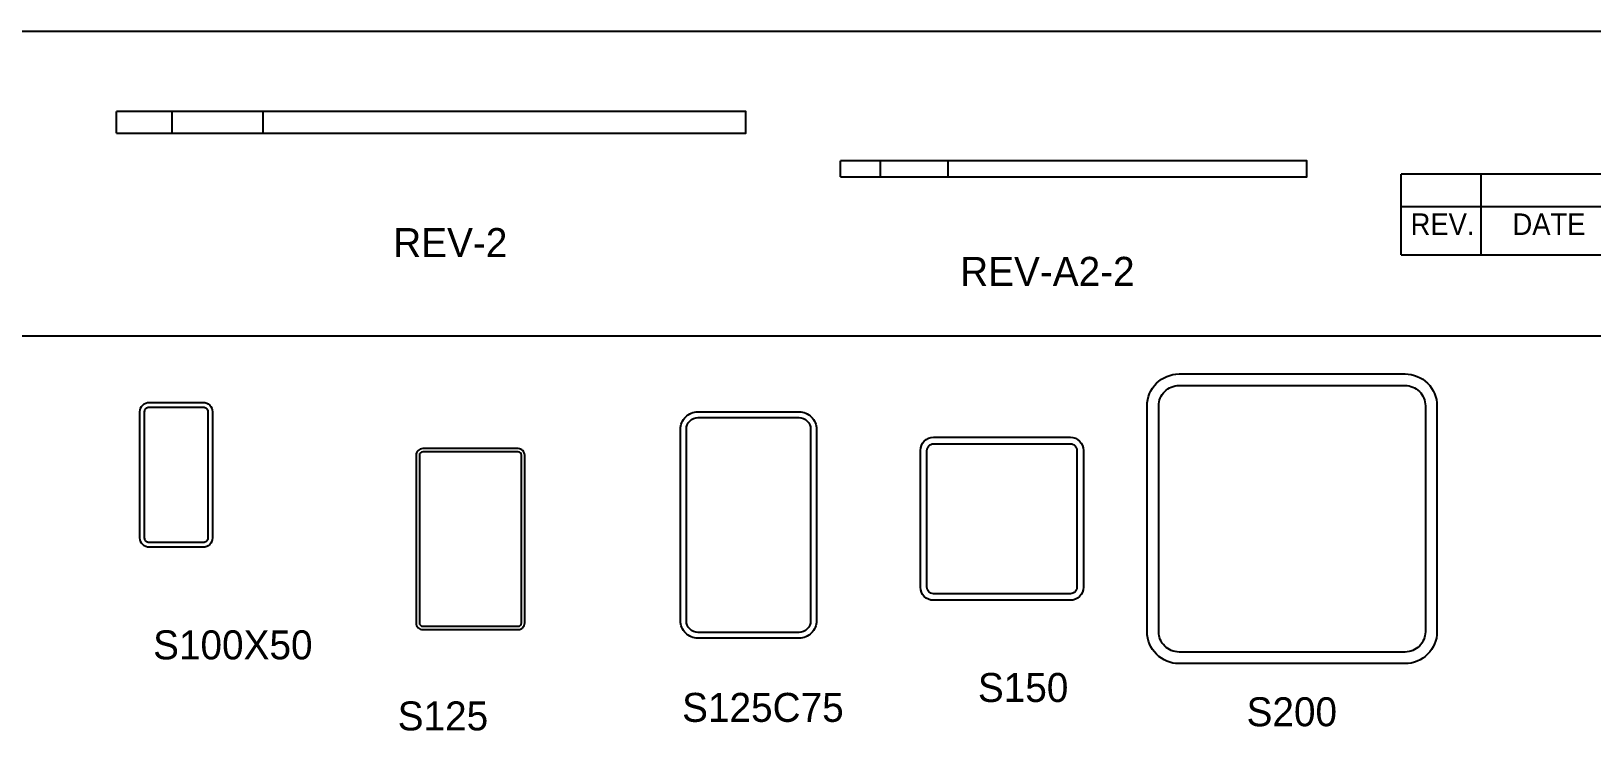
# Model space of a CAD drawing. Header units: inches. Extents: x -2548 to -2391, y 2200 to 2352.
# Drawn here: x -2514.47 to -2492.93, y 2242.96 to 2252.62 of the extents above; entities that cross this region are included whole.
import ezdxf
from ezdxf.enums import TextEntityAlignment as Align

# ---------------------------------------------------------------- set-up
doc = ezdxf.new("R2010")
doc.units = ezdxf.units.IN
doc.header["$MEASUREMENT"] = 0
for name, color, linetype in [('4', 4, 'Continuous'), ('S-100X50X3-2', 7, 'Continuous'), ('S-125X75X23', 7, 'Continuous'), ('S-125X75X3-2', 7, 'Continuous'), ('S-150X150X6', 9, 'Continuous'), ('S-200X200X8', 7, 'Continuous'), ('VPORTS', 7, 'Continuous')]:
    doc.layers.add(name, color=color, linetype=linetype)
doc.styles.add('EUR', font='eur_____.pfb', dxfattribs={"width": 0.95})
doc.styles.add('Rs75', font='romans.shx', dxfattribs={"width": 0.75})

# ---------------------------------------------------------------- blocks, each defined once
blk = doc.blocks.new('REV')
at = {"color": 2}
for p, q in [((0, 0), (0, 3)), ((7.67, 0), (7.67, 3)), ((20.24, 0), (20.24, 3))]:
    blk.add_line(p, q, dxfattribs=at)
at = {"color": 1}
blk.add_lwpolyline([(0, 0), (86.89, 0), (86.89, 3), (0, 3)], dxfattribs=at)
at = {"color": 4, "style": 'Rs75', "width": 0.75}
for tag, p in [('1', (3.84, 1.5)), ('DD-MM-YY', (13.96, 1.5))]:
    blk.add_attdef(tag, text='', height=1.2, dxfattribs=at).set_placement(p, align=Align.MIDDLE)
blk.add_attdef('A', text='', height=1.2, dxfattribs=at).set_placement((22.8, 1.5), align=Align.MIDDLE_LEFT)
blk = doc.blocks.new('REV-2')
blk.add_blockref('REV', (0, 0))
blk = doc.blocks.new('REV-A2-2')
at = {"color": 2}
for p, q in [((-128.69, 0), (-128.69, 4.46)), ((-117.65, 0), (-117.65, 4.46)), ((-98.96, 0), (-98.96, 4.46))]:
    blk.add_line(p, q, dxfattribs=at)
at = {"color": 1}
blk.add_lwpolyline([(-128.69, 0), (0, 0), (0, 4.46), (-128.69, 4.46)], dxfattribs=at)
at = {"color": 4, "style": 'Rs75', "width": 0.9}
for tag, p in [('NO.', (-123.17, 2.23)), ('DD-MM-YY', (-108.3, 2.23))]:
    blk.add_attdef(tag, text='', height=1.5, dxfattribs=at).set_placement(p, align=Align.MIDDLE)
blk.add_attdef('I', text='', height=1.5, dxfattribs=at).set_placement((-95.15, 2.23), align=Align.MIDDLE_LEFT)
blk = doc.blocks.new('REV-A2')
at = {"color": 2}
for p, q in [((0.5, 0), (0.5, 11.15)), ((11.54, 0), (11.54, 11.15)), ((30.23, 0), (30.23, 11.15))]:
    blk.add_line(p, q, dxfattribs=at)
at = {"color": 6}
blk.add_line((0.5, 6.69), (129.19, 6.69), dxfattribs=at)
at = {"color": 1}
blk.add_lwpolyline([(0.5, 0), (129.19, 0), (129.19, 11.15), (0.5, 11.15)], dxfattribs=at)
at = {"color": 4, "style": 'EUR', "width": 0.95}
for s, height, p in [('REV.', 2.974, (6.2, 1.85)), ('DATE', 2.974, (20.89, 1.85)), ('DESCRIPTION  OF  REVISED', 2.9737, (79.71, 1.85))]:
    blk.add_text(s, height=height, dxfattribs=at).set_placement(p, align=Align.BOTTOM_CENTER)
at = {"color": 4, "style": 'Rs75', "width": 0.9}
for tag, p in [('1', (6.2, 8.92)), ('DD-MM-YY', (20.89, 8.92))]:
    blk.add_attdef(tag, text='', height=1.5, dxfattribs=at).set_placement(p, align=Align.MIDDLE)
blk.add_attdef('A', text='', height=1.5, dxfattribs=at).set_placement((34.04, 8.92), align=Align.MIDDLE_LEFT)
blk = doc.blocks.new('S100X50')
at = {"layer": 'S-100X50X3-2'}
for points in [[(0, -93.6), (0, -6.4, -0.414214), (6.4, 0), (43.6, 0, -0.414214), (50, -6.4), (50, -93.6, -0.414214), (43.6, -100), (6.4, -100, -0.414214)], [(3.2, -93.6), (3.2, -6.4, -0.414214), (6.4, -3.2), (43.6, -3.2, -0.414214), (46.8, -6.4), (46.8, -93.6, -0.414214), (43.6, -96.8), (6.4, -96.8, -0.414214)]]:
    blk.add_lwpolyline(points, format="xyb", close=True, dxfattribs=at)
blk = doc.blocks.new('S125')
at = {"layer": 'S-125X75X23'}
for points in [[(75, 4.6), (75, 120.4, 0.414214), (70.4, 125), (4.6, 125, 0.414214), (0, 120.4), (0, 4.6, 0.414214), (4.6, 0), (70.4, 0, 0.414214)], [(72.7, 4.6), (72.7, 120.4, 0.414214), (70.4, 122.7), (4.6, 122.7, 0.414214), (2.3, 120.4), (2.3, 4.6, 0.414214), (4.6, 2.3), (70.4, 2.3, 0.414214)]]:
    blk.add_lwpolyline(points, format="xyb", close=True, dxfattribs=at)
blk = doc.blocks.new('S125X75')
at = {"layer": 'S-125X75X3-2'}
for points in [[(0, 9.6), (0, 115.4, -0.414214), (9.6, 125), (65.4, 125, -0.414214), (75, 115.4), (75, 9.6, -0.414214), (65.4, 0), (9.6, 0, -0.414214)], [(3.2, 9.6), (3.2, 115.4, -0.414214), (9.6, 121.8), (65.4, 121.8, -0.414214), (71.8, 115.4), (71.8, 9.6, -0.414214), (65.4, 3.2), (9.6, 3.2, -0.414214)]]:
    blk.add_lwpolyline(points, format="xyb", close=True, dxfattribs=at)
blk = doc.blocks.new('S150')
at = {"layer": 'S-150X150X6'}
for points in [[(-75, -63), (-75, 63, -0.414214), (-63, 75), (63, 75, -0.414214), (75, 63), (75, -63, -0.414214), (63, -75), (-63, -75, -0.414214)], [(-69, -63), (-69, 63, -0.414214), (-63, 69), (63, 69, -0.414214), (69, 63), (69, -63, -0.414214), (63, -69), (-63, -69, -0.414214)]]:
    blk.add_lwpolyline(points, format="xyb", close=True, dxfattribs=at)
blk = doc.blocks.new('S200')
at = {"layer": 'S-200X200X8'}
for points in [[(-100, -78), (-100, 78, -0.414214), (-78, 100), (78, 100, -0.414214), (100, 78), (100, -78, -0.414214), (78, -100), (-78, -100, -0.414214)], [(-92, -78), (-92, 78, -0.414214), (-78, 92), (78, 92, -0.414214), (92, 78), (92, -78, -0.414214), (78, -92), (-78, -92, -0.414214)]]:
    blk.add_lwpolyline(points, format="xyb", close=True, dxfattribs=at)

msp = doc.modelspace()

# ---------------------------------------------------------------- linework, layer by layer
for p, q in [((-2547.27235, 2252.61823), (-2476.47077, 2252.61823)), ((-2547.27235, 2248.41352), (-2476.47077, 2248.41352))]:
    msp.add_line(p, q)

# ---------------------------------------------------------------- block references
at = {"layer": 'VPORTS'}
for name, p, xscale, yscale, zscale in [('REV-2', (-2513.29536, 2251.2096), 0.1, 0.1, 0.1), ('REV-A2-2', (-2496.8667, 2250.60523), 0.05, 0.05, 0.05), ('REV-A2', (-2495.61195, 2249.53014), 0.1, 0.1, 0.1), ('S200', (-2497.06925, 2245.88509), 0.02, 0.02, 0.02), ('S100X50', (-2512.97073, 2247.4919), 0.02, 0.02, 0.02), ('S125X75', (-2505.50897, 2244.23682), 0.025, 0.025, 0.025), ('S150', (-2501.0732, 2245.88509), 0.015, 0.015, 0.015), ('S125', (-2509.15962, 2244.35455), 0.02, 0.02, 0.02)]:
    msp.add_blockref(name, p, dxfattribs=dict(at, xscale=xscale, yscale=yscale, zscale=zscale))

# ---------------------------------------------------------------- texts
at = {"layer": '4'}
for s, p in [('REV-2', (-2509.47486, 2249.49958)), ('REV-A2-2', (-2501.65, 2249.10182)), ('S100X50', (-2512.78943, 2243.94426)), ('S150', (-2501.40558, 2243.35559)), ('S125', (-2509.41353, 2242.96314)), ('S125C75', (-2505.48806, 2243.08088)), ('S200', (-2497.6973, 2243.02024))]:
    msp.add_text(s, height=0.4, dxfattribs=at).set_placement(p)

doc.saveas('drawing.dxf')
